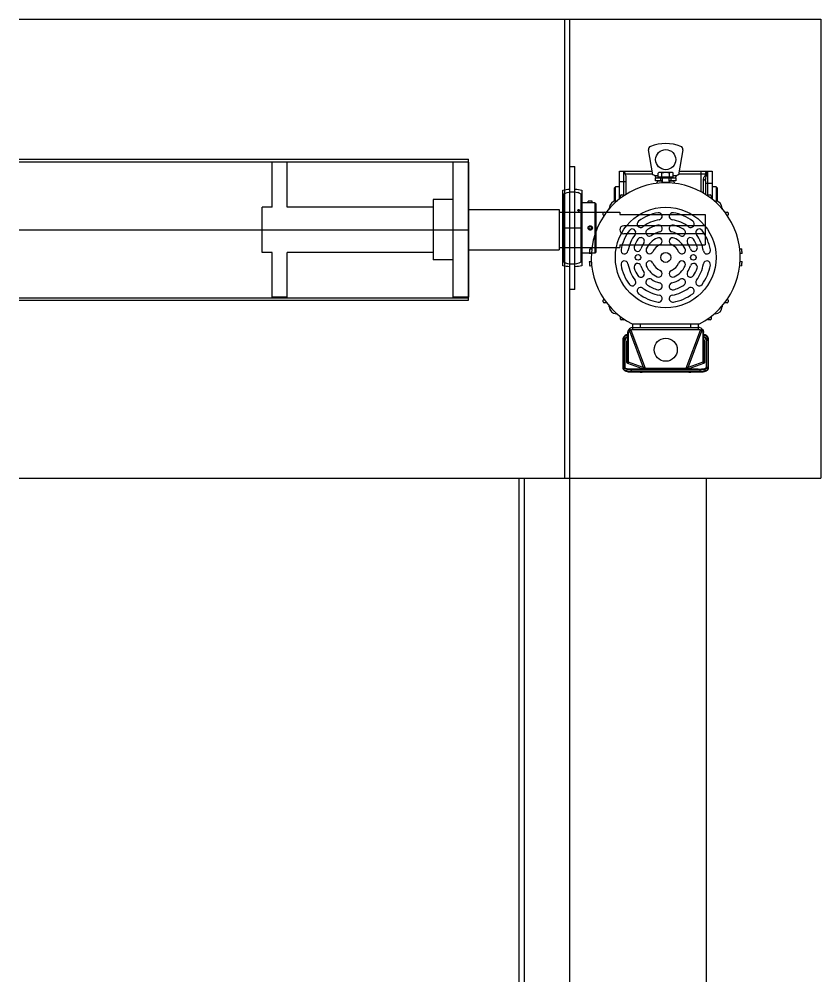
# Model space of a CAD drawing. Header units: millimetres. Extents: x 150937 to 394412, y 327166 to 584759.
# Drawn here: x 218956 to 219752, y 467333 to 468288 of the extents above; entities that cross this region are included whole.
import ezdxf

# ---------------------------------------------------------------- set-up
doc = ezdxf.new("R2010")
doc.units = ezdxf.units.MM

# ---------------------------------------------------------------- blocks, each defined once
blk = doc.blocks.new('shaft_Motor')
for p, q in [((-194.97, 22.5), (-194.97, 67)), ((-179.97, 67), (-194.97, 67)), ((-179.97, 22.5), (-179.97, 67)), ((-15, -67), (-15, 67)), ((0, 67), (-15, 67)), ((0, 67), (0, -67)), ((0, -67), (0, 67)), ((-15, 30), (-35, 30)), ((-35, 30), (-35, -30)), ((-194.97, 22.5), (-204.97, 22.5)), ((-204.97, -22.5), (-204.97, 22.5)), ((-35, 22.5), (-179.97, 22.5)), ((0, 20), (90, 20)), ((90, 20), (90, -20)), ((90, 17.5), (150.35, 17.5)), ((150.35, 17.5), (150.35, 15)), ((150.35, 15), (235.35, 15)), ((150.35, 15), (235.35, 15)), ((150.35, 15), (235.35, 15)), ((235.35, 15), (235.35, -15)), ((235.35, 4), (154.35, 4)), ((235.35, 4), (154.35, 4)), ((235.35, -4), (154.35, -4)), ((90, -17.5), (150.35, -17.5)), ((150.35, -15), (235.35, -15)), ((150.35, -15), (150.35, -17.5)), ((-194.97, -22.5), (-204.97, -22.5)), ((-194.97, -67), (-194.97, -22.5)), ((-35, -22.5), (-179.97, -22.5)), ((-179.97, -67), (-179.97, -22.5)), ((0, -20), (90, -20)), ((-15, -30), (-35, -30)), ((-179.97, -67), (-194.97, -67)), ((0, -67), (-15, -67))]:
    blk.add_line(p, q)
blk.add_arc((154.35, 0), 4, 90, 270)
blk = doc.blocks.new('PF207')
at = {"color": 7, "linetype": 'Continuous', "lineweight": 25}
for p, q in [((-6.88, 61.12), (-12.17, 61.12)), ((-12.17, 0), (-12.17, 61.12)), ((-6.88, 61.12), (-6.88, 0)), ((-19.05, 37.45), (-19.05, 0)), ((0, 0), (0, 37.45)), ((-19.05, 0), (-19.05, -37.45)), ((-12.17, 0), (-19.05, 0)), ((-6.88, 0), (-12.17, 0)), ((-12.17, -61.12), (-12.17, 0)), ((-6.88, 0), (-6.88, -61.12)), ((0, 0), (-6.88, 0)), ((0, -37.45), (0, 0)), ((-12.17, -61.12), (-6.88, -61.12))]:
    blk.add_line(p, q, dxfattribs=at)
for start, end in [(93.91989, 104.27026), (75.72974, 86.08011), (255.72974, 266.08011), (273.91989, 284.27026)]:
    blk.add_arc((-9.53, 0), 38.64, start, end, dxfattribs=at)
blk = doc.blocks.new('SB207')
at = {"color": 7, "linetype": 'Continuous', "lineweight": 25}
for p, q in [((-17, 33.88), (-17, -33.88)), ((0, 33.88), (0, -33.88)), ((-32, 23.8), (-32, -23.8)), ((-30.89, 24.91), (-28.46, 24.91)), ((-30.89, 24.91), (-30.89, -24.91)), ((-28.41, 26.47), (-28.31, 26.57)), ((-28.41, 26.47), (-24.26, 26.47)), ((-28.41, 24.91), (-28.41, 26.47)), ((-28.31, 26.57), (-24.36, 26.57)), ((-24.26, 26.47), (-24.36, 26.57)), ((-24.26, 24.91), (-24.26, 26.47)), ((-24.21, 24.91), (-17, 24.91)), ((-15.66, 17.37), (-15.67, 17.26)), ((-14.08, 17.48), (-14.08, 17.41)), ((-28.41, 0), (-28.31, 0)), ((-27.83, 0), (-27.08, 1.3)), ((-27.08, -1.3), (-27.83, 0)), ((-27.08, 1.3), (-25.58, 1.3)), ((-25.58, 1.3), (-24.84, 0)), ((-24.84, 0), (-25.58, -1.3)), ((-24.26, 0), (-24.36, 0)), ((-25.58, -1.3), (-27.08, -1.3)), ((-30.89, -24.91), (-17, -24.91))]:
    blk.add_line(p, q, dxfattribs=at)
at = {"color": 8, "linetype": 'Continuous', "lineweight": 25, "flags": 128}
for points in [[(-14.88, 17.81), (-15.12, 17.79), (-15.34, 17.74), (-15.52, 17.65), (-15.63, 17.54), (-15.67, 17.41)], [(-14.88, 17.81), (-14.63, 17.79), (-14.41, 17.74), (-14.23, 17.65), (-14.12, 17.54), (-14.08, 17.41)]]:
    blk.add_lwpolyline(points, dxfattribs=at)
at = {"color": 7, "linetype": 'Continuous', "lineweight": 25}
for centre, radius, start, end in [((-8.5, 17.94), 18.06, 113.39444, 118.07249), ((-8.5, 17.94), 18.06, 61.92751, 107.98835), ((-30.89, 23.8), 1.11, 90, 180), ((-14.88, 17.41), 0.797, 36.22504, 180), ((-14.88, 17.41), 0.797, 180, 217.84215), ((-26.33, 0), 2.08, 0, 180), ((-26.33, 0), 2.08, 180, 0), ((-26.33, 0), 1.97, 0, 180), ((-26.33, 0), 1.97, 180, 0), ((-30.89, -23.8), 1.11, 180, 270), ((-8.5, -17.94), 18.06, 241.92751, 298.07249)]:
    blk.add_arc(centre, radius, start, end, dxfattribs=at)
for points, knots in [([(-15.67, 34.52), (-15.67, 34.52), (-15.67, 34.52), (-15.66, 34.52), (-15.64, 34.53), (-15.61, 34.54), (-15.55, 34.57), (-15.42, 34.62), (-15.2, 34.71), (-14.88, 34.83), (-14.56, 34.95), (-14.34, 35.03), (-14.2, 35.07), (-14.13, 35.1), (-14.09, 35.11), (-14.08, 35.12), (-14.08, 35.12)], [0, 0, 0, 0, 0.029313, 0.058422, 0.08764, 0.117277, 0.177636, 0.23897, 0.36673, 0.499166, 0.631346, 0.75887, 0.820337, 0.881188, 0.940729, 1, 1, 1, 1]), ([(-28.46, 24.91), (-28.46, 24.91), (-28.46, 24.91), (-28.44, 24.91), (-28.42, 24.91), (-28.39, 24.9), (-28.35, 24.9), (-28.3, 24.9), (-28.22, 24.89), (-28.08, 24.88), (-27.86, 24.87), (-27.55, 24.85), (-27.18, 24.83), (-26.79, 24.82), (-26.37, 24.82), (-25.95, 24.82), (-25.54, 24.83), (-25.16, 24.85), (-24.83, 24.86), (-24.61, 24.88), (-24.46, 24.89), (-24.36, 24.9), (-24.28, 24.9), (-24.22, 24.91), (-24.21, 24.91), (-24.21, 24.91)], [0, 0, 0, 0, 0.020614, 0.041068, 0.061446, 0.081834, 0.102318, 0.122983, 0.153783, 0.184691, 0.246129, 0.307831, 0.369636, 0.432049, 0.494822, 0.557905, 0.621181, 0.684275, 0.747518, 0.810551, 0.842266, 0.87388, 0.916083, 0.957875, 1, 1, 1, 1]), ([(-15.67, 17.26), (-15.67, 17.24), (-15.67, 17.19), (-15.66, 17.13), (-15.64, 17.07), (-15.61, 16.99), (-15.55, 16.91), (-15.42, 16.79), (-15.2, 16.7), (-14.88, 16.7), (-14.56, 16.82), (-14.34, 16.99), (-14.2, 17.16), (-14.13, 17.29), (-14.09, 17.42), (-14.08, 17.51), (-14.08, 17.56)], [0, 0, 0, 0, 0.02938, 0.058534, 0.087777, 0.117425, 0.177607, 0.238635, 0.366691, 0.49907, 0.631513, 0.759071, 0.820663, 0.881746, 0.940965, 1, 1, 1, 1]), ([(-14.08, 17.56), (-14.08, 17.6), (-14.09, 17.69), (-14.13, 17.81), (-14.21, 17.92), (-14.3, 18.01), (-14.38, 18.04), (-14.42, 18.05)], [0, 0, 0, 0, 0.196219, 0.397516, 0.604694, 0.818489, 1, 1, 1, 1]), ([(-24.21, 0), (-24.21, 0.05), (-24.21, 0.14), (-24.22, 0.28), (-24.25, 0.41), (-24.28, 0.55), (-24.32, 0.68), (-24.4, 0.89), (-24.55, 1.18), (-24.82, 1.51), (-25.14, 1.78), (-25.51, 1.97), (-25.91, 2.1), (-26.33, 2.14), (-26.75, 2.1), (-27.15, 1.98), (-27.52, 1.78), (-27.85, 1.51), (-28.11, 1.19), (-28.29, 0.86), (-28.39, 0.55), (-28.45, 0.28), (-28.45, 0.09), (-28.46, 0)], [0, 0, 0, 0, 0.020773, 0.041403, 0.061978, 0.082586, 0.103316, 0.124254, 0.186582, 0.249087, 0.311667, 0.374552, 0.437154, 0.499776, 0.561731, 0.625149, 0.687977, 0.750478, 0.81314, 0.875618, 0.917329, 0.958553, 1, 1, 1, 1]), ([(-28.46, 0), (-28.46, -0.05), (-28.46, -0.14), (-28.44, -0.28), (-28.42, -0.41), (-28.39, -0.55), (-28.35, -0.68), (-28.27, -0.89), (-28.12, -1.18), (-27.85, -1.51), (-27.53, -1.78), (-27.16, -1.97), (-26.75, -2.1), (-26.34, -2.14), (-25.92, -2.1), (-25.52, -1.98), (-25.14, -1.78), (-24.82, -1.51), (-24.55, -1.19), (-24.38, -0.86), (-24.27, -0.55), (-24.22, -0.28), (-24.21, -0.09), (-24.21, 0)], [0, 0, 0, 0, 0.02078, 0.041417, 0.061999, 0.082615, 0.103352, 0.124298, 0.186627, 0.249133, 0.3117, 0.374573, 0.437162, 0.499771, 0.561713, 0.625118, 0.687934, 0.750423, 0.813087, 0.875567, 0.917295, 0.958536, 1, 1, 1, 1])]:
    blk.add_open_spline(points, degree=3, knots=knots, dxfattribs=at)
blk = doc.blocks.new('bearing_pf207')
for name, p in [('PF207', (0, 0)), ('SB207', (-1, 0))]:
    blk.add_blockref(name, p)
blk = doc.blocks.new('C3DRUMRIGHT')
for p, q in [((-501.68, 455.85), (294.45, 455.85)), ((40, 455.85), (40, 0)), ((45, 455.85), (45, 0)), ((294.45, 455.85), (294.45, 0)), ((-501.68, 316.81), (-55.55, 316.81)), ((-55.55, 176.81), (-55.55, 316.81)), ((-501.68, 314.31), (-55.55, 314.31)), ((-501.68, 246.81), (-55.55, 246.81)), ((-501.68, 179.31), (-55.55, 179.31)), ((-501.68, 176.81), (-55.55, 176.81)), ((-501.68, 0), (294.45, 0)), ((-5.55, 0), (-5.55, -500)), ((0, 0), (0, -500)), ((44.84, 0), (44.86, -500)), ((180.57, 0), (180.57, -500))]:
    blk.add_line(p, q)
at = {"color": 7, "linetype": 'Continuous', "lineweight": 25}
for p, q in [((127.62, 301.41), (123.48, 326.33)), ((157.4, 326.33), (153.26, 301.41)), ((94.44, 277.28), (94.44, 304.82)), ((94.44, 304.82), (127.05, 304.82)), ((98.94, 280.59), (98.94, 304.58)), ((100.94, 304.58), (98.94, 304.58)), ((100.09, 302.19), (127.49, 302.19)), ((100.94, 304.58), (100.94, 304.82)), ((100.94, 299.03), (100.94, 281.89)), ((132.93, 300.42), (129.67, 300.42)), ((130.44, 298.42), (150.44, 298.42)), ((130.44, 295.22), (130.44, 298.42)), ((133.94, 303.72), (132.93, 303.14)), ((132.93, 299.02), (132.93, 303.14)), ((147.94, 299.02), (132.93, 299.02)), ((146.94, 303.72), (133.94, 303.72)), ((134.62, 299.02), (134.62, 298.42)), ((135.44, 295.22), (135.44, 298.42)), ((140.44, 303.72), (136.68, 303.14)), ((136.68, 299.02), (136.68, 303.14)), ((136.94, 298.42), (136.94, 295.22)), ((144.19, 303.14), (140.44, 303.72)), ((143.94, 295.22), (143.94, 298.42)), ((144.19, 299.02), (144.19, 303.14)), ((145.44, 298.42), (145.44, 295.22)), ((146.25, 298.42), (146.25, 299.02)), ((147.94, 303.14), (146.94, 303.72)), ((147.94, 299.02), (147.94, 303.14)), ((151.2, 300.42), (147.94, 300.42)), ((150.44, 298.42), (150.44, 295.22)), ((153.39, 302.19), (175.44, 302.19)), ((153.82, 304.82), (186.44, 304.82)), ((175.44, 304.82), (175.44, 284.52)), ((180.08, 302.08), (175.44, 302.08)), ((177.94, 283.11), (177.94, 296.49)), ((181.72, 304.8), (181.94, 304.82)), ((181.94, 304.82), (181.94, 280.59)), ((186.44, 304.82), (186.44, 277.28)), ((90.44, 289.32), (89.44, 288.32)), ((89.44, 275.03), (89.44, 288.32)), ((94.44, 289.32), (90.44, 289.32)), ((90.44, 275.25), (90.44, 289.32)), ((94.44, 294.82), (100.94, 294.82)), ((136.94, 295.22), (130.44, 295.22)), ((131.9, 292.83), (132, 294.19)), ((136.44, 295.22), (136.44, 293.21)), ((136.44, 294.22), (144.44, 294.22)), ((150.44, 295.22), (143.94, 295.22)), ((144.44, 293.21), (144.44, 295.22)), ((148.87, 294.19), (148.97, 292.83)), ((179.94, 294.95), (179.97, 295.28)), ((179.94, 294.95), (179.94, 281.89)), ((186.44, 292.82), (179.94, 292.82)), ((190.44, 289.32), (186.44, 289.32)), ((191.44, 288.32), (190.44, 289.32)), ((190.44, 289.32), (190.44, 275.25)), ((191.44, 288.32), (191.44, 275.03)), ((95.44, 278.06), (95.44, 280.52)), ((96.24, 281.32), (98.14, 281.32)), ((182.74, 281.32), (184.64, 281.32)), ((185.44, 280.52), (185.44, 278.06)), ((84.44, 267.69), (84.44, 268.32)), ((84.98, 268.32), (84.44, 268.32)), ((91.44, 275.32), (92.06, 275.32)), ((91.44, 275.32), (91.44, 274.77)), ((188.81, 275.32), (189.44, 275.32)), ((189.44, 274.77), (189.44, 275.32)), ((196.44, 268.32), (195.89, 268.32)), ((196.44, 268.32), (196.44, 267.69)), ((78.44, 261.62), (78.44, 263.52)), ((79.24, 264.32), (81.69, 264.32)), ((197.02, 267.01), (197.02, 267.01)), ((199.18, 264.32), (201.64, 264.32)), ((202.44, 263.52), (202.44, 261.62)), ((66.55, 223.32), (64.54, 223.32)), ((65.57, 227.75), (66.93, 227.85)), ((213.94, 227.85), (215.97, 227.7)), ((216.33, 223.32), (214.33, 223.32)), ((64.54, 215.32), (66.55, 215.32)), ((66.93, 210.79), (65.57, 210.89)), ((215.97, 210.94), (213.94, 210.79)), ((214.33, 215.32), (216.33, 215.32)), ((78.44, 175.12), (78.44, 177.02)), ((81.69, 174.32), (79.24, 174.32)), ((201.64, 174.32), (199.18, 174.32)), ((202.44, 177.02), (202.44, 175.12)), ((84.44, 170.32), (84.44, 170.95)), ((84.44, 170.32), (84.98, 170.32)), ((91.44, 163.87), (91.44, 163.32)), ((92.06, 163.32), (91.44, 163.32)), ((189.44, 163.32), (188.81, 163.32)), ((189.44, 163.32), (189.44, 163.87)), ((195.89, 170.32), (196.44, 170.32)), ((196.44, 170.95), (196.44, 170.32)), ((95.44, 158.12), (95.44, 160.57)), ((98.14, 157.32), (96.24, 157.32)), ((107.94, 147.82), (107.94, 153.32)), ((115.44, 149.82), (115.44, 153.32)), ((165.44, 149.82), (165.44, 153.32)), ((172.94, 147.82), (172.94, 153.32)), ((184.64, 157.32), (182.74, 157.32)), ((185.44, 160.57), (185.44, 158.12)), ((103.09, 144.54), (102.94, 144.82)), ((102.94, 115.8), (102.94, 144.82)), ((103.52, 144.29), (103.09, 144.54)), ((103.52, 115.27), (103.52, 144.29)), ((104.58, 148.52), (104.4, 148.35)), ((104.51, 146.52), (105.92, 147.04)), ((104.51, 146.52), (118.1, 109.87)), ((104.58, 148.52), (105.92, 147.04)), ((105.92, 147.04), (119.96, 109.19)), ((107.94, 149.82), (172.94, 149.82)), ((107.94, 147.82), (172.94, 147.82)), ((160.92, 109.19), (174.95, 147.04)), ((162.78, 109.87), (176.37, 146.52)), ((174.95, 147.04), (176.3, 148.52)), ((174.95, 147.04), (176.37, 146.52)), ((176.47, 148.35), (176.3, 148.52)), ((177.78, 144.54), (177.35, 144.29)), ((177.35, 144.29), (177.35, 115.27)), ((177.78, 144.54), (177.94, 144.82)), ((177.94, 115.8), (177.94, 144.82)), ((97.94, 138.37), (97.94, 109.53)), ((98.74, 111.11), (98.74, 138.37)), ((99.94, 136.33), (99.94, 109.58)), ((101.94, 114.87), (101.94, 136.15)), ((178.94, 136.15), (178.94, 114.87)), ((180.94, 109.51), (180.94, 136.33)), ((182.14, 138.37), (182.14, 111.04)), ((182.94, 109.53), (182.94, 138.37)), ((118.1, 109.87), (103.52, 115.27)), ((177.35, 115.27), (162.78, 109.87)), ((117.39, 108.68), (102.82, 114.08)), ((172.71, 108.26), (106.44, 108.26)), ((106.44, 107.96), (174.44, 107.96)), ((106.44, 105.56), (106.44, 107.96)), ((106.44, 106.38), (174.44, 106.38)), ((106.44, 105.56), (174.44, 105.56)), ((114.77, 105.56), (114.95, 105.53)), ((116.9, 105.48), (116.91, 105.56)), ((163.34, 105.48), (116.9, 105.48)), ((118.1, 109.87), (118.98, 109.44)), ((119.96, 109.19), (118.98, 109.44)), ((119.96, 109.19), (160.92, 109.19)), ((160.92, 108.26), (119.96, 108.26)), ((161.89, 109.44), (160.92, 109.19)), ((161.89, 109.44), (162.78, 109.87)), ((163.34, 105.48), (163.34, 105.56)), ((178.06, 114.08), (163.48, 108.68)), ((165.28, 105.53), (165.46, 105.56)), ((174.44, 107.96), (174.44, 105.56))]:
    blk.add_line(p, q, dxfattribs=at)
at = {"color": 7, "linetype": 'Continuous', "lineweight": 25, "flags": 128}
for points in [[(102.94, 143.27), (102.82, 143.23), (101.11, 142.38), (99.74, 141.45), (98.75, 140.46), (98.14, 139.42), (97.94, 138.37)], [(98.74, 138.37), (98.93, 139.38), (99.51, 140.37), (100.47, 141.33), (101.78, 142.22), (102.94, 142.81)], [(102.94, 140.77), (101.78, 140.18), (100.47, 139.28), (99.51, 138.33), (98.93, 137.34), (98.74, 136.33)], [(182.94, 138.37), (182.73, 139.42), (182.13, 140.46), (181.13, 141.45), (179.76, 142.38), (178.05, 143.23), (177.94, 143.27)], [(177.94, 142.81), (179.09, 142.22), (180.4, 141.33), (181.36, 140.37), (181.94, 139.38), (182.14, 138.37)], [(182.14, 136.33), (181.94, 137.34), (181.36, 138.33), (180.4, 139.28), (179.09, 140.18), (177.94, 140.77)], [(97.94, 111.11), (98.1, 110.5), (98.58, 109.91), (99.37, 109.36), (100.43, 108.88), (101.71, 108.49), (103.18, 108.2), (104.78, 108.02), (106.44, 107.96)], [(97.94, 109.53), (98.1, 108.92), (98.58, 108.33), (99.37, 107.78), (100.43, 107.31), (101.71, 106.91), (103.18, 106.62), (104.78, 106.44), (106.44, 106.38)], [(106.44, 108.26), (104.93, 108.31), (103.49, 108.48), (102.16, 108.74), (100.99, 109.09), (100.03, 109.53), (99.32, 110.02), (98.88, 110.56), (98.74, 111.11)], [(99.94, 110.05), (100.07, 109.53), (100.1, 109.49)], [(182.14, 111.04), (181.94, 110.4), (181.37, 109.8), (180.45, 109.26), (179.23, 108.81), (177.77, 108.47), (176.14, 108.26), (174.42, 108.18), (172.71, 108.26)], [(174.44, 107.96), (176.1, 108.02), (177.69, 108.2), (179.16, 108.49), (180.45, 108.88), (181.5, 109.36), (182.29, 109.91), (182.77, 110.5), (182.94, 111.11)], [(174.44, 106.38), (176.1, 106.44), (177.69, 106.62), (179.16, 106.91), (180.45, 107.31), (181.5, 107.78), (182.29, 108.33), (182.77, 108.92), (182.94, 109.53)], [(180.71, 109.38), (180.8, 109.53), (180.94, 110.05)]]:
    blk.add_lwpolyline(points, dxfattribs=at)
at = {"color": 7, "linetype": 'Continuous', "lineweight": 25}
for centre, radius in [((140.44, 316.42), 10), ((140.44, 219.32), 50), ((112.94, 219.32), 2.75), ((140.44, 219.32), 5), ((167.94, 219.32), 2.75), ((140.44, 127.66), 11.5)]:
    blk.add_circle(centre, radius, dxfattribs=at)
for centre, radius, start, end in [((126.44, 326.82), 3, 111.03722, 189.43226), ((140.44, 290.42), 42, 68.96278, 111.03722), ((154.44, 326.82), 3, 350.56774, 68.96278), ((127.44, 298.42), 3, 41.81031, 86.56967), ((153.44, 298.42), 3, 93.43033, 138.18969), ((140.44, 219.32), 74, 296.88805, 243.11195), ((132.8, 294.13), 0.8, 95.82679, 175.82134), ((140.44, 219.32), 76, 93.01696, 95.82679), ((140.44, 219.32), 76, 84.17321, 86.98304), ((148.07, 294.13), 0.8, 4.17866, 84.17321), ((96.24, 280.52), 0.8, 90, 180), ((98.14, 280.52), 0.8, 4.73277, 90), ((182.74, 280.52), 0.8, 90, 175.26723), ((184.64, 280.52), 0.8, 0, 90), ((91.44, 268.32), 7, 90, 180), ((189.44, 268.32), 7, 0, 90), ((79.24, 263.52), 0.8, 90, 180), ((79.24, 261.62), 0.8, 180, 265.26723), ((140.44, 219.32), 45, 99.71077, 126.68714), ((133.44, 260.22), 3.5, 279.71077, 99.71077), ((147.44, 260.22), 3.5, 80.28923, 260.28923), ((140.44, 219.32), 45, 53.31286, 80.28923), ((201.64, 263.52), 0.8, 0, 90), ((201.64, 261.62), 0.8, 274.73277, 0), ((115.64, 252.6), 3.5, 126.68714, 306.68714), ((140.44, 219.32), 38, 99.71077, 126.68714), ((140.44, 219.32), 33, 103.72654, 123.26474), ((133.44, 247.98), 3.5, 283.72654, 103.72654), ((147.44, 247.98), 3.5, 76.27346, 256.27346), ((140.44, 219.32), 38, 53.31286, 80.28923), ((140.44, 219.32), 33, 56.73526, 76.27346), ((165.23, 252.6), 3.5, 233.31286, 53.31286), ((140.44, 219.32), 45, 143.31286, 170.28923), ((140.44, 219.32), 38, 143.31286, 170.28923), ((107.16, 244.11), 3.5, 323.31286, 143.31286), ((115.77, 235.5), 3.5, 326.73526, 146.73526), ((124.26, 243.99), 3.5, 123.26474, 303.26474), ((140.44, 219.32), 26, 103.72654, 123.26474), ((140.44, 219.32), 26, 56.73526, 76.27346), ((156.62, 243.99), 3.5, 236.73526, 56.73526), ((165.1, 235.5), 3.5, 33.26474, 213.26474), ((173.72, 244.11), 3.5, 36.68714, 216.68714), ((140.44, 219.32), 38, 9.71077, 36.68714), ((140.44, 219.32), 45, 9.71077, 36.68714), ((112.51, 228.82), 3.5, 161.21403, 341.21403), ((140.44, 219.32), 33, 146.73526, 161.21403), ((140.44, 219.32), 26, 146.73526, 161.21403), ((140.44, 219.32), 21, 113.57818, 156.42182), ((140.44, 219.32), 14, 113.57818, 156.42182), ((133.44, 235.36), 3.5, 293.57818, 113.57818), ((147.44, 235.36), 3.5, 66.42182, 246.42182), ((140.44, 219.32), 14, 23.57818, 66.42182), ((140.44, 219.32), 21, 23.57818, 66.42182), ((140.44, 219.32), 26, 18.78597, 33.26474), ((168.37, 228.82), 3.5, 198.78597, 18.78597), ((140.44, 219.32), 33, 18.78597, 33.26474), ((140.44, 219.32), 76, 174.17321, 176.98304), ((65.63, 226.95), 0.8, 94.17866, 174.17321), ((99.53, 226.32), 3.5, 170.28923, 350.28923), ((124.4, 226.32), 3.5, 156.42182, 336.42182), ((156.48, 226.32), 3.5, 203.57818, 23.57818), ((181.34, 226.32), 3.5, 189.71077, 9.71077), ((140.44, 219.32), 76, 3.01696, 6.33321), ((140.44, 219.32), 76, 183.01696, 185.82679), ((65.63, 211.68), 0.8, 185.82679, 265.82134), ((99.53, 212.32), 3.5, 9.71077, 189.71077), ((140.44, 219.32), 45, 189.71077, 216.68714), ((140.44, 219.32), 38, 189.71077, 216.68714), ((112.51, 209.82), 3.5, 18.78597, 198.78597), ((140.44, 219.32), 26, 198.78597, 213.26474), ((124.4, 212.32), 3.5, 23.57818, 203.57818), ((140.44, 219.32), 21, 203.57818, 246.42182), ((140.44, 219.32), 14, 203.57818, 246.42182), ((140.44, 219.32), 14, 293.57818, 336.42182), ((140.44, 219.32), 21, 293.57818, 336.42182), ((156.48, 212.32), 3.5, 336.42182, 156.42182), ((140.44, 219.32), 26, 326.73526, 341.21403), ((168.37, 209.82), 3.5, 341.21403, 161.21403), ((140.44, 219.32), 38, 323.31286, 350.28923), ((140.44, 219.32), 45, 323.31286, 350.28923), ((181.34, 212.32), 3.5, 350.28923, 170.28923), ((140.44, 219.32), 76, 353.66679, 356.98304), ((140.44, 219.32), 33, 198.78597, 213.26474), ((115.77, 203.14), 3.5, 213.26474, 33.26474), ((133.44, 203.28), 3.5, 246.42182, 66.42182), ((147.44, 203.28), 3.5, 113.57818, 293.57818), ((165.1, 203.14), 3.5, 146.73526, 326.73526), ((140.44, 219.32), 33, 326.73526, 341.21403), ((107.16, 194.52), 3.5, 216.68714, 36.68714), ((124.26, 194.65), 3.5, 56.73526, 236.73526), ((140.44, 219.32), 33, 236.73526, 256.27346), ((140.44, 219.32), 26, 236.73526, 256.27346), ((133.44, 190.66), 3.5, 256.27346, 76.27346), ((147.44, 190.66), 3.5, 103.72654, 283.72654), ((140.44, 219.32), 26, 283.72654, 303.26474), ((140.44, 219.32), 33, 283.72654, 303.26474), ((156.62, 194.65), 3.5, 303.26474, 123.26474), ((173.72, 194.52), 3.5, 143.31286, 323.31286), ((115.64, 186.04), 3.5, 53.31286, 233.31286), ((140.44, 219.32), 45, 233.31286, 260.28923), ((140.44, 219.32), 38, 233.31286, 260.28923), ((133.44, 178.41), 3.5, 260.28923, 80.28923), ((147.44, 178.41), 3.5, 99.71077, 279.71077), ((140.44, 219.32), 38, 279.71077, 306.68714), ((140.44, 219.32), 45, 279.71077, 306.68714), ((165.23, 186.04), 3.5, 306.68714, 126.68714), ((79.24, 177.02), 0.8, 94.73277, 180), ((79.24, 175.12), 0.8, 180, 270), ((201.64, 175.12), 0.8, 270, 0), ((201.64, 177.02), 0.8, 0, 85.26723), ((91.44, 170.32), 7, 180, 270), ((189.44, 170.32), 7, 270, 0), ((96.24, 158.12), 0.8, 180, 270), ((98.14, 158.12), 0.8, 270, 355.26723), ((182.74, 158.12), 0.8, 184.73277, 270), ((184.64, 158.12), 0.8, 270, 0), ((107.94, 144.82), 5, 90, 132.20435), ((172.94, 144.82), 5, 47.79565, 90), ((104.91, 135.55), 5.03, 113.07358, 171.16901), ((101.97, 137.12), 0.966, 267.96124, 357.80465), ((175.96, 135.55), 5.03, 8.83099, 66.92642), ((178.9, 137.12), 0.966, 182.19535, 272.03876), ((101.97, 115.83), 0.966, 267.96124, 357.80465), ((102.22, 115.24), 1.3, 297.09338, 1.50713), ((103.64, 116), 0.736, 195.85828, 260.4687), ((177.23, 116), 0.736, 279.5313, 344.14172), ((178.65, 115.24), 1.3, 178.49287, 242.90662), ((178.9, 115.83), 0.966, 182.19535, 272.03876)]:
    blk.add_arc(centre, radius, start, end, dxfattribs=at)
for points, knots in [([(98.94, 304.58), (98.94, 304.58), (98.95, 304.58), (98.97, 304.58), (99.01, 304.57), (99.1, 304.52), (99.23, 304.4), (99.47, 304.05), (99.77, 303.38), (99.98, 302.59), (100.09, 302.19)], [0, 0, 0, 0, 0.002452, 0.005692, 0.011871, 0.035325, 0.128205, 0.297768, 0.643937, 1, 1, 1, 1]), ([(100.09, 302.19), (100.22, 301.78), (100.49, 300.96), (100.88, 299.92), (100.92, 299.27), (100.94, 299.03)], [0, 0, 0, 0, 0.389976, 0.779559, 1, 1, 1, 1]), ([(129.67, 300.42), (129.81, 300.24), (130.08, 299.89), (130.29, 299.38), (130.4, 298.93), (130.44, 298.59), (130.44, 298.43), (130.44, 298.42), (130.44, 298.42)], [0, 0, 0, 0, 0.199914, 0.400833, 0.526397, 0.72358, 0.920456, 1, 1, 1, 1]), ([(136.68, 303.14), (136.35, 303.3), (135.7, 303.64), (134.42, 303.83), (133.51, 303.4), (132.93, 303.14)], [0, 0, 0, 0, 0.26498, 0.535708, 1, 1, 1, 1]), ([(147.94, 303.14), (147.62, 303.3), (146.96, 303.64), (145.68, 303.83), (144.77, 303.4), (144.19, 303.14)], [0, 0, 0, 0, 0.26498, 0.535708, 1, 1, 1, 1]), ([(150.44, 298.42), (150.44, 298.44), (150.44, 298.48), (150.45, 298.75), (150.51, 299.08), (150.61, 299.47), (150.85, 299.98), (151.09, 300.28), (151.2, 300.42)], [0, 0, 0, 0, 0.202171, 0.404439, 0.473483, 0.655916, 0.838356, 1, 1, 1, 1]), ([(177.94, 296.49), (177.99, 296.97), (178.1, 297.93), (178.76, 299.33), (179.61, 300.67), (179.93, 301.61), (180.08, 302.08)], [0, 0, 0, 0, 0.248462, 0.499814, 0.751513, 1, 1, 1, 1]), ([(179.97, 295.28), (180.01, 295.9), (180.12, 297.37), (180.69, 299.63), (180.9, 301.09), (181.01, 301.85)], [0, 0, 0, 0, 0.260039, 0.616145, 1, 1, 1, 1]), ([(180.08, 302.08), (180.15, 302.52), (180.27, 303.35), (180.45, 303.87), (180.53, 304.11)], [0, 0, 0, 0, 0.528048, 1, 1, 1, 1]), ([(180.08, 302.08), (180.26, 302.06), (180.59, 302.02), (180.88, 301.9), (181.01, 301.85)], [0, 0, 0, 0, 0.5597108, 1, 1, 1, 1]), ([(180.53, 304.11), (180.63, 304.32), (180.82, 304.74), (181.27, 304.79), (181.5, 304.82)], [0, 0, 0, 0, 0.503873, 1, 1, 1, 1]), ([(181.01, 301.85), (181.04, 302.3), (181.11, 303.15), (181.22, 303.95), (181.35, 304.43), (181.47, 304.71), (181.64, 304.77), (181.72, 304.8)], [0, 0, 0, 0, 0.266323, 0.504934, 0.676408, 0.839465, 1, 1, 1, 1]), ([(181.72, 304.8), (181.68, 304.81), (181.6, 304.82), (181.53, 304.82), (181.5, 304.82)], [0, 0, 0, 0, 0.559979, 1, 1, 1, 1]), ([(136.94, 295.22), (136.93, 295.16), (136.92, 295.05), (136.85, 294.93), (136.77, 294.84), (136.66, 294.76), (136.53, 294.72), (136.46, 294.72), (136.44, 294.72)], [0, 0, 0, 0, 0.218776, 0.437732, 0.503698, 0.715194, 0.926706, 1, 1, 1, 1]), ([(144.44, 294.72), (144.38, 294.72), (144.27, 294.74), (144.15, 294.8), (144.05, 294.89), (143.98, 295), (143.94, 295.13), (143.94, 295.2), (143.94, 295.22)], [0, 0, 0, 0, 0.2111893, 0.4223746, 0.4962637, 0.7109101, 0.9254329, 1, 1, 1, 1]), ([(106.97, 153.32), (110.19, 153.32), (116.64, 153.32), (126.56, 153.32), (136.65, 153.32), (145.74, 153.32), (153.66, 153.32), (160.45, 153.32), (167.21, 153.32), (171.67, 153.32), (173.9, 153.32)], [0, 0, 0, 0, 0.146909, 0.293776, 0.444213, 0.594636, 0.695424, 0.79622, 0.898105, 1, 1, 1, 1]), ([(102.94, 144.82), (102.96, 145.14), (103, 145.81), (103.39, 147.1), (103.99, 147.85), (104.4, 148.35)], [0, 0, 0, 0, 0.232172, 0.482812, 1, 1, 1, 1]), ([(103.52, 144.29), (103.54, 144.5), (103.57, 144.95), (103.85, 145.77), (104.24, 146.21), (104.51, 146.52)], [0, 0, 0, 0, 0.2175721, 0.4607654, 1, 1, 1, 1]), ([(104.58, 148.52), (104.48, 148.41), (104.27, 148.17), (104.17, 147.65), (104.23, 147.07), (104.42, 146.7), (104.51, 146.52)], [0, 0, 0, 0, 0.243425, 0.5, 0.756575, 1, 1, 1, 1]), ([(176.3, 148.52), (176.4, 148.41), (176.6, 148.17), (176.7, 147.65), (176.64, 147.07), (176.46, 146.7), (176.37, 146.52)], [0, 0, 0, 0, 0.243425, 0.5, 0.756575, 1, 1, 1, 1]), ([(176.37, 146.52), (176.64, 146.21), (177.03, 145.77), (177.31, 144.95), (177.34, 144.5), (177.35, 144.29)], [0, 0, 0, 0, 0.539235, 0.782428, 1, 1, 1, 1]), ([(176.47, 148.35), (176.88, 147.85), (177.48, 147.1), (177.88, 145.81), (177.92, 145.14), (177.94, 144.82)], [0, 0, 0, 0, 0.517188, 0.767824, 1, 1, 1, 1]), ([(102.94, 138.27), (102.67, 137.97), (102.06, 137.28), (101.98, 136.56), (101.94, 136.15)], [0, 0, 0, 0, 0.4349121, 1, 1, 1, 1]), ([(178.94, 136.15), (178.89, 136.59), (178.81, 137.31), (178.18, 137.99), (177.94, 138.25)], [0, 0, 0, 0, 0.610272, 1, 1, 1, 1]), ([(97.95, 109.53), (97.97, 109.27), (98.02, 108.72), (98.45, 107.99), (99.06, 107.38), (99.83, 106.88), (100.79, 106.44), (101.89, 106.09), (103.01, 105.85), (104, 105.7), (105.11, 105.59), (105.93, 105.58), (106.44, 105.56)], [0, 0, 0, 0, 0.091048, 0.190744, 0.299061, 0.401299, 0.503204, 0.629091, 0.729599, 0.805691, 0.879053, 1, 1, 1, 1]), ([(114.95, 105.53), (115.22, 105.52), (115.81, 105.49), (116.52, 105.49), (116.9, 105.48)], [0, 0, 0, 0, 0.47449, 1, 1, 1, 1]), ([(119.96, 108.26), (119.73, 108.27), (119.26, 108.28), (118.34, 108.39), (117.77, 108.56), (117.39, 108.68)], [0, 0, 0, 0, 0.2395524, 0.4913686, 1, 1, 1, 1]), ([(163.48, 108.68), (163.1, 108.56), (162.53, 108.39), (161.61, 108.28), (161.15, 108.27), (160.92, 108.26)], [0, 0, 0, 0, 0.5086314, 0.7604476, 1, 1, 1, 1]), ([(163.34, 105.48), (163.68, 105.49), (164.39, 105.49), (164.97, 105.52), (165.28, 105.53)], [0, 0, 0, 0, 0.483244, 1, 1, 1, 1]), ([(174.44, 105.56), (174.98, 105.58), (175.74, 105.59), (176.82, 105.7), (177.7, 105.82), (178.68, 106.02), (179.6, 106.28), (180.46, 106.6), (181.23, 106.99), (181.9, 107.46), (182.44, 108.02), (182.8, 108.69), (182.98, 109.24), (182.93, 109.51), (182.93, 109.53)], [0, 0, 0, 0, 0.128718, 0.180091, 0.264244, 0.349367, 0.438729, 0.529964, 0.622628, 0.716674, 0.810814, 0.901951, 0.992644, 1, 1, 1, 1])]:
    blk.add_open_spline(points, degree=3, knots=knots, dxfattribs=at)
for points in [[(179.35, 296.04), (179.25, 296.11), (179.06, 296.24), (178.71, 296.38), (178.33, 296.48), (178.07, 296.49), (177.94, 296.49)], [(179.35, 296.04), (179.44, 295.97), (179.61, 295.82), (179.79, 295.54), (179.91, 295.25), (179.93, 295.05), (179.94, 294.95)], [(105.92, 147.04), (106.22, 147.26), (106.82, 147.71), (107.56, 147.78), (107.94, 147.82)], [(172.94, 147.82), (173.31, 147.78), (174.05, 147.71), (174.65, 147.26), (174.95, 147.04)], [(102.82, 114.08), (102.56, 114.2), (102.06, 114.42), (101.98, 114.72), (101.94, 114.87)], [(178.94, 114.87), (178.9, 114.72), (178.81, 114.42), (178.31, 114.2), (178.06, 114.08)], [(117.89, 109.13), (117.86, 109.08), (117.79, 108.97), (117.66, 108.84), (117.53, 108.74), (117.44, 108.7), (117.39, 108.68)], [(118.1, 109.87), (118.1, 109.8), (118.09, 109.68), (118.05, 109.49), (117.98, 109.3), (117.92, 109.19), (117.89, 109.13)], [(119.96, 108.63), (119.96, 108.72), (119.96, 108.89), (119.96, 109.09), (119.96, 109.19)], [(119.96, 108.26), (119.96, 108.31), (119.96, 108.4), (119.96, 108.55), (119.96, 108.63)], [(160.92, 109.19), (160.92, 109.09), (160.92, 108.89), (160.92, 108.72), (160.92, 108.63)], [(160.92, 108.63), (160.92, 108.55), (160.92, 108.4), (160.92, 108.31), (160.92, 108.26)], [(162.98, 109.13), (162.95, 109.19), (162.89, 109.3), (162.83, 109.49), (162.78, 109.68), (162.78, 109.8), (162.78, 109.87)], [(163.48, 108.68), (163.44, 108.7), (163.34, 108.74), (163.21, 108.84), (163.09, 108.97), (163.02, 109.08), (162.98, 109.13)]]:
    blk.add_open_spline(points, degree=3, dxfattribs=at)
blk.add_blockref('shaft_Motor', (-55.55, 246.81))
at = {"xscale": -1}
blk.add_blockref('bearing_pf207', (38.12, 248.58), dxfattribs=at)

msp = doc.modelspace()

# ---------------------------------------------------------------- block references
msp.add_blockref('C3DRUMRIGHT', (219457.62, 467832.531))

doc.saveas('drawing.dxf')
